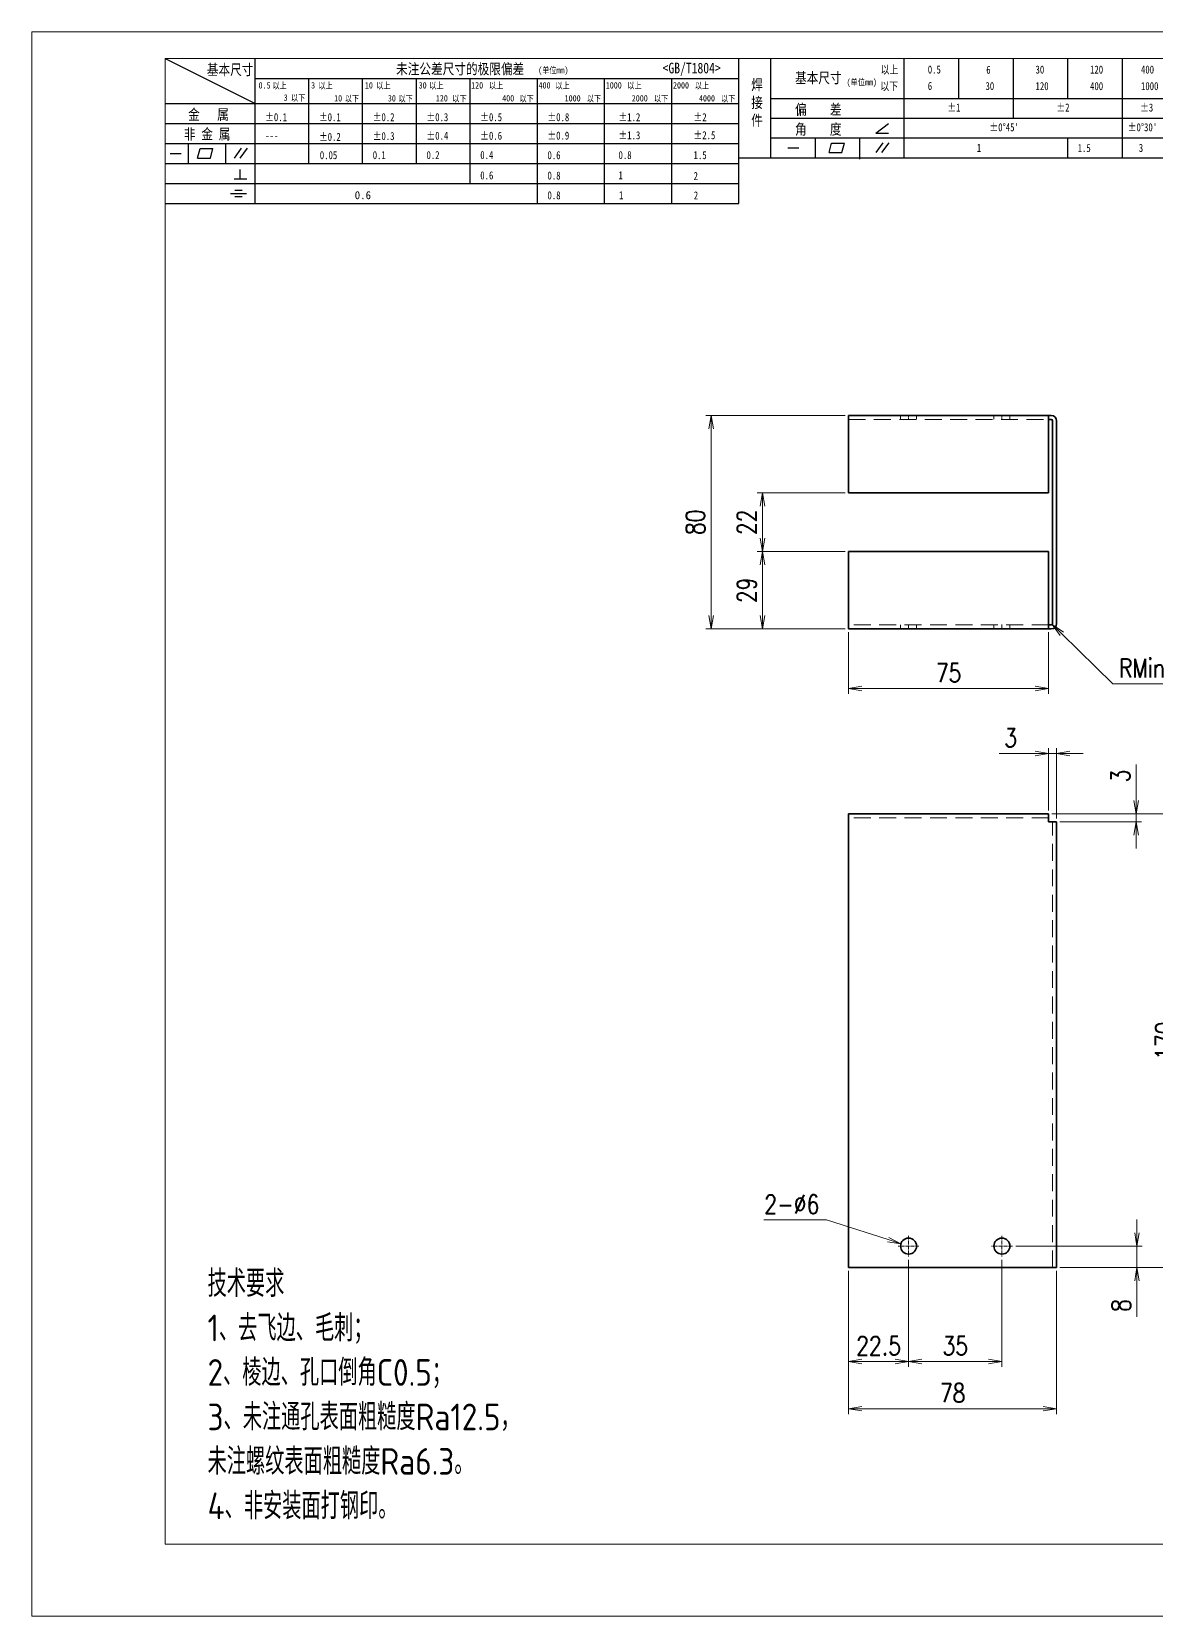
# Model space of a CAD drawing. Header units: millimetres. Extents: x 1333 to 142399, y -42879 to -5704.
# Drawn here: x 72358 to 72780, y -8828 to -8234 of the extents above; entities that cross this region are included whole.
import ezdxf

# ---------------------------------------------------------------- set-up
doc = ezdxf.new("R2010")
doc.units = ezdxf.units.MM
doc.header["$LTSCALE"] = 0.5
doc.linetypes.add('DASHDOT', pattern=[18.5, 12, -3, 0.5, -3])
doc.linetypes.add('DASHED', pattern=[19.05, 12.7, -6.35])
for name, color, linetype, lineweight in [('CENTER', 2, 'DASHDOT', 15), ('DRAWING', 7, 'Continuous', 35), ('HIDDEN', 1, 'DASHED', 18), ('图框', 7, 'Continuous', 18), ('标注线', 3, 'Continuous', 18)]:
    doc.layers.add(name, color=color, linetype=linetype, lineweight=lineweight)
doc.layers.add('图\\M+19E79\\M+195B6\\M+18E9A', color=7, linetype='Continuous')
doc.layers.add('打印', color=7, linetype='Continuous', lineweight=15, plot=False)
doc.layers.add('打印-禁用', color=7, linetype='Continuous', lineweight=15, plot=False)
doc.styles.add('DIM', font='romans.shx', dxfattribs={"width": 0.8, "bigfont": 'bigfont.shx'})
doc.styles.add('国标', font='simfang.ttf', dxfattribs={"width": 0.8})
doc.styles.add('机械长仿宋', font='gbenor.shx', dxfattribs={"height": 1, "bigfont": 'gbcbig.shx'})
doc.dimstyles.new('XR 1-2$0', dxfattribs={"dimscale": 2, "dimtxt": 3.5, "dimasz": 2.5, "dimexe": 1, "dimexo": 0.625, "dimgap": 1.2, "dimtad": 1, "dimdsep": 46, "dimtxsty": 'DIM', "dimblk": 'OPEN', "dimcen": 0, "dimclrd": 8, "dimclre": 8, "dimclrt": 2, "dimazin": 2, "dimtfac": 0.5, "dimtmove": 0, "dimatfit": 3, "dimldrblk": 'OPEN', "dimfxl": 0, "dimtolj": 2, "dimlwd": 13, "dimlwe": 13, "dimarcsym": 0})
doc.dimstyles.new('XR 1-2$3', dxfattribs={"dimscale": 2, "dimtxt": 3.5, "dimasz": 2.5, "dimexe": 1, "dimexo": 0.625, "dimgap": 1.2, "dimtad": 1, "dimtoh": 1, "dimdsep": 46, "dimtxsty": 'DIM', "dimblk": 'OPEN', "dimcen": 0, "dimclrd": 8, "dimclre": 8, "dimclrt": 2, "dimazin": 2, "dimtfac": 0.5, "dimtofl": 0, "dimtmove": 0, "dimatfit": 3, "dimldrblk": 'OPEN', "dimfxl": 0, "dimtolj": 2, "dimlwd": 18, "dimlwe": 18, "dimarcsym": 0})
doc.dimstyles.new('XR 1-2$4', dxfattribs={"dimscale": 2, "dimtxt": 3.5, "dimasz": 2.5, "dimexe": 1, "dimexo": 0.625, "dimgap": 1.2, "dimtad": 1, "dimtoh": 1, "dimdsep": 46, "dimtxsty": 'DIM', "dimblk": 'OPEN', "dimcen": 0, "dimclrd": 8, "dimclre": 8, "dimclrt": 2, "dimazin": 2, "dimtfac": 0.5, "dimtofl": 0, "dimtmove": 0, "dimatfit": 3, "dimldrblk": 'OPEN', "dimfxl": 0, "dimtolj": 2, "dimlwd": 18, "dimlwe": 18, "dimarcsym": 0})

# ---------------------------------------------------------------- blocks, each defined once
blk = doc.blocks.new('GZDEH零件A3图框V01版')
at = {"layer": '图\\M+19E79\\M+195B6\\M+18E9A', "color": 9}
for p, q in [((2882.49, -1554.46), (2899.37, -1562.92)), ((2899.37, -1581.67), (2899.37, -1554.46)), ((2990.09, -1581.67), (2990.09, -1554.46)), ((2996.09, -1573.08), (2996.09, -1554.46)), ((3021.09, -1561.98), (3021.09, -1554.46)), ((3031.31, -1561.98), (3031.31, -1554.46)), ((3041.53, -1561.98), (3041.53, -1554.46)), ((3051.75, -1561.98), (3051.75, -1554.46)), ((3061.98, -1561.98), (3061.98, -1554.46)), ((2899.37, -1558.24), (2990.09, -1558.24)), ((2909.45, -1574.17), (2909.45, -1558.24)), ((2919.53, -1574.17), (2919.53, -1558.24)), ((2929.61, -1574.17), (2929.61, -1558.24)), ((2939.69, -1577.92), (2939.69, -1558.24)), ((2952.29, -1581.67), (2952.29, -1558.24)), ((2964.89, -1581.67), (2964.89, -1558.24)), ((2977.49, -1581.67), (2977.49, -1558.24)), ((2996.09, -1561.98), (3113.09, -1561.98)), ((3021.09, -1573.08), (3021.09, -1561.98)), ((3041.53, -1565.68), (3041.53, -1561.98)), ((3061.98, -1573.08), (3061.98, -1561.98)), ((2882.49, -1562.92), (2990.09, -1562.92)), ((2882.49, -1566.67), (2990.09, -1566.67)), ((2996.09, -1565.68), (3113.09, -1565.68)), ((3015.75, -1568.51), (3018.15, -1566.66)), ((2882.49, -1570.42), (2990.09, -1570.42)), ((2886.92, -1574.12), (2886.92, -1570.42)), ((2893.91, -1574.12), (2893.91, -1570.42)), ((2996.09, -1569.38), (3113.09, -1569.38)), ((3004.42, -1573.08), (3004.42, -1569.38)), ((3006.97, -1572.12), (3007.45, -1570.33)), ((3007.45, -1570.33), (3009.86, -1570.33)), ((3009.39, -1572.12), (3009.86, -1570.33)), ((3012.75, -1573.08), (3012.75, -1569.38)), ((3015.75, -1568.51), (3018.15, -1568.51)), ((3015.81, -1572.12), (3017.15, -1570.26)), ((3016.89, -1572.12), (3018.23, -1570.26)), ((3051.75, -1573.08), (3051.75, -1569.38)), ((2883.43, -1572.27), (2885.49, -1572.27)), ((2888.59, -1573.16), (2889.07, -1571.37)), ((2888.59, -1573.16), (2891, -1573.16)), ((2889.07, -1571.37), (2891.48, -1571.37)), ((2891, -1573.16), (2891.48, -1571.37)), ((2895.52, -1573.16), (2896.85, -1571.3)), ((2896.6, -1573.16), (2897.94, -1571.3)), ((2990.09, -1573.08), (3113.09, -1573.08)), ((2999.26, -1571.23), (3001.32, -1571.23)), ((3006.97, -1572.12), (3009.39, -1572.12)), ((3012.75, -1573.33), (3012.75, -1573.08)), ((2882.49, -1574.17), (2990.09, -1574.17)), ((2895.42, -1577.05), (2897.81, -1577.05)), ((2896.58, -1577.05), (2896.58, -1575.28)), ((2882.49, -1577.92), (2990.09, -1577.92)), ((2894.79, -1579.77), (2897.77, -1579.77)), ((2895.57, -1579.17), (2896.92, -1579.17)), ((2882.49, -1581.67), (2990.09, -1581.67)), ((2895.57, -1580.37), (2896.93, -1580.37))]:
    blk.add_line(p, q, dxfattribs=at)
at = {"layer": '图框', "linetype": 'Continuous'}
for p, q in [((2882.49, -1554.46), (2882.49, -1832.96)), ((3272.49, -1554.46), (2882.49, -1554.46)), ((2882.49, -1832.96), (3272.49, -1832.96))]:
    blk.add_line(p, q, dxfattribs=at)
at = {"layer": '打印-禁用', "linetype": 'Continuous'}
for p, q in [((2857.49, -1549.46), (2857.49, -1846.46)), ((3277.49, -1549.46), (2857.49, -1549.46)), ((2857.49, -1846.46), (3277.49, -1846.46))]:
    blk.add_line(p, q, dxfattribs=at)
at = {"layer": '图\\M+19E79\\M+195B6\\M+18E9A', "color": 9, "style": '国标', "width": 0.8}
for s, height, p in [('基本尺寸', 2, (2890.33, -1557.58)), ('未注公差尺寸的极限偏差', 2, (2925.81, -1557.44)), ('<GB/T1804>', 2, (2975.78, -1557.27)), ('以上', 1.5, (3016.64, -1557.33)), ('0.5', 1.5, (3025.49, -1557.3)), ('6', 1.5, (3036.45, -1557.34)), ('30', 1.5, (3045.69, -1557.31)), ('120', 1.5, (3055.91, -1557.31)), ('400', 1.5, (3065.46, -1557.31)), ('30', 1.2, (2930.04, -1560.11)), ('基本尺寸', 2, (3000.6, -1559.1)), ('以下', 1.5, (3016.58, -1560.43)), ('6', 1.5, (3025.49, -1560.38)), ('30', 1.5, (3036.31, -1560.39)), ('120', 1.5, (3045.69, -1560.41)), ('400', 1.5, (3055.91, -1560.41)), ('1000', 1.5, (3065.46, -1560.41)), ('金   属', 2, (2886.82, -1565.98)), ('±0.1', 1.5, (2901.27, -1566.23)), ('±0.1', 1.5, (2911.35, -1566.23)), ('±0.2', 1.5, (2921.43, -1566.23)), ('±0.3', 1.5, (2931.51, -1566.23)), ('±0.5', 1.5, (2941.59, -1566.23)), ('±0.8', 1.5, (2954.19, -1566.23)), ('±1.2', 1.5, (2967.51, -1566.23)), ('±2', 1.5, (2981.58, -1566.23)), ('偏    差', 2, (3000.6, -1565.04)), ('±1', 1.5, (3029.16, -1564.42)), ('±2', 1.5, (3049.61, -1564.42)), ('±3', 1.5, (3065.3, -1564.42)), ('非 金 属', 2, (2886.02, -1569.65)), ('±0.3', 1.5, (2921.43, -1569.77)), ('±0.4', 1.5, (2931.51, -1569.71)), ('±0.6', 1.5, (2941.59, -1569.71)), ('±0.9', 1.5, (2954.19, -1569.68)), ('±1.3', 1.5, (2967.51, -1569.62)), ('±2.5', 1.5, (2981.58, -1569.61)), ('角    度', 2, (3000.6, -1568.74)), ("±0%%D45'", 1.5, (3037.06, -1568.12)), ("±0%%D30'", 1.5, (3062.98, -1568.12)), ('---', 1.5, (2901.27, -1569.65)), ('±0.2', 1.5, (2911.35, -1569.92)), ('1', 1.5, (3034.69, -1571.98)), ('1.5', 1.5, (3053.59, -1572.01)), ('3', 1.5, (3065.05, -1571.98)), ('0.1', 1.5, (2921.43, -1573.34)), ('0.2', 1.5, (2931.51, -1573.33)), ('0.4', 1.5, (2941.59, -1573.33)), ('0.6', 1.5, (2954.19, -1573.35)), ('0.8', 1.5, (2967.51, -1573.33)), ('1.5', 1.5, (2981.58, -1573.34)), ('0.6', 1.5, (2941.59, -1577.14)), ('0.8', 1.5, (2954.19, -1577.17)), ('1', 1.5, (2967.51, -1577.12)), ('2', 1.5, (2981.58, -1577.26)), ('0.8', 1.5, (2954.19, -1580.87)), ('1', 1.5, (2967.59, -1580.86)), ('2', 1.5, (2981.62, -1580.89))]:
    blk.add_text(s, height=height, dxfattribs=at).set_placement(p)
at = {"layer": '图\\M+19E79\\M+195B6\\M+18E9A', "color": 9, "lineweight": 15, "style": '国标', "width": 0.8}
for s, p in [('(单位mm)', (2952.44, -1557.27)), ('0.5', (2900.03, -1560.11)), ('以上', (2902.64, -1560.16)), ('3', (2909.88, -1560.11)), ('以上', (2911.25, -1560.16)), ('10', (2919.96, -1560.11)), ('以上', (2922.09, -1560.16)), ('以上', (2932.02, -1560.16)), ('120', (2939.88, -1560.11)), ('以上', (2943.21, -1560.16)), ('400', (2952.52, -1560.11)), ('以上', (2955.68, -1560.16)), ('1000', (2965.12, -1560.11)), ('以上', (2969.16, -1560.16)), ('2000', (2977.72, -1560.11)), ('以上', (2981.8, -1560.16)), ('(单位mm)', (3010.27, -1559.51)), ('3', (2904.73, -1562.41)), ('以下', (2906.1, -1562.46)), ('10', (2914.19, -1562.54)), ('以下', (2916.18, -1562.59)), ('30', (2924.27, -1562.54)), ('以下', (2926.26, -1562.59)), ('120', (2933.26, -1562.54)), ('以下', (2936.34, -1562.59)), ('400', (2945.7, -1562.54)), ('以下', (2948.94, -1562.59)), ('1000', (2957.41, -1562.54)), ('以下', (2961.54, -1562.59)), ('2000', (2969.99, -1562.54)), ('以下', (2974.14, -1562.59)), ('4000', (2982.59, -1562.54)), ('以下', (2986.74, -1562.59))]:
    blk.add_text(s, height=1.2, dxfattribs=at).set_placement(p)
at = {"layer": '图\\M+19E79\\M+195B6\\M+18E9A', "color": 9, "lineweight": 13, "style": '国标'}
blk.add_text('0.6', height=1.5, dxfattribs=at).set_placement((2918.05, -1580.85))
at = {"layer": '图\\M+19E79\\M+195B6\\M+18E9A', "color": 9, "style": '国标'}
for s, insert, char_height, width, attachment_point in [('焊\\P接\\P件', (2992.39, -1558.41), 2, 3.1877, 1), ('0.05', (2911.51, -1573.37), 1.5, 5.1982, 7)]:
    blk.add_mtext(s, dxfattribs=dict(at, insert=insert, char_height=char_height, width=width, attachment_point=attachment_point))
blk = doc.blocks.new('DEH A3')
at = {"layer": '图框'}
blk.add_blockref('GZDEH零件A3图框V01版', (-2857.49, 1846.46), dxfattribs=at)
blk = doc.blocks.new('_Open')
at = {"color": 0, "linetype": 'ByBlock', "lineweight": -2}
for p, q in [((-1, 0.17), (0, 0)), ((-1, -0.17), (0, 0)), ((0, 0), (-1, 0))]:
    blk.add_line(p, q, dxfattribs=at)
blk = doc.blocks.new('*D154')
at = {"layer": 'Defpoints', "color": 0, "transparency": 16777216}
for p in [(72686.97, -8693.05), (72664.47, -8697.15), (72664.47, -8732.38)]:
    blk.add_point(p, dxfattribs=at)
at = {"layer": '标注线', "color": 8, "lineweight": 13, "transparency": 16777216}
for p, q in [((72686.97, -8694.3), (72686.97, -8734.38)), ((72664.47, -8698.4), (72664.47, -8734.38)), ((72681.97, -8732.38), (72669.47, -8732.38))]:
    blk.add_line(p, q, dxfattribs=at)
at = {"layer": '标注线', "color": 8, "lineweight": 13, "transparency": 16777216, "xscale": 5, "yscale": 5, "zscale": 5, "rotation": 180}
blk.add_blockref('_Open', (72664.47, -8732.38), dxfattribs=at)
at = {"layer": '标注线', "color": 8, "lineweight": 13, "transparency": 16777216, "xscale": 5, "yscale": 5, "zscale": 5}
blk.add_blockref('_Open', (72686.97, -8732.38), dxfattribs=at)
at = {"layer": '标注线', "color": 2, "transparency": 16777216, "insert": (72675.72, -8726.48), "char_height": 7, "attachment_point": 5, "style": 'DIM'}
blk.add_mtext('\\A2;22.5', dxfattribs=at)
blk = doc.blocks.new('*D155')
at = {"layer": 'Defpoints', "color": 0, "transparency": 16777216}
for p in [(72686.97, -8693.05), (72721.97, -8693.05), (72721.97, -8732.38)]:
    blk.add_point(p, dxfattribs=at)
at = {"layer": '标注线', "color": 8, "lineweight": 13, "transparency": 16777216}
for p, q in [((72686.97, -8694.3), (72686.97, -8734.38)), ((72721.97, -8694.3), (72721.97, -8734.38)), ((72691.97, -8732.38), (72716.97, -8732.38))]:
    blk.add_line(p, q, dxfattribs=at)
at = {"layer": '标注线', "color": 8, "lineweight": 13, "transparency": 16777216, "xscale": 5, "yscale": 5, "zscale": 5, "rotation": 180}
blk.add_blockref('_Open', (72686.97, -8732.38), dxfattribs=at)
at = {"layer": '标注线', "color": 8, "lineweight": 13, "transparency": 16777216, "xscale": 5, "yscale": 5, "zscale": 5}
blk.add_blockref('_Open', (72721.97, -8732.38), dxfattribs=at)
at = {"layer": '标注线', "color": 2, "transparency": 16777216, "insert": (72704.47, -8726.48), "char_height": 7, "attachment_point": 5, "style": 'DIM'}
blk.add_mtext('\\A2;35', dxfattribs=at)
blk = doc.blocks.new('*D156')
at = {"layer": 'Defpoints', "color": 0, "transparency": 16777216}
for p in [(72664.47, -8697.15), (72742.47, -8697.15), (72742.47, -8750.1)]:
    blk.add_point(p, dxfattribs=at)
at = {"layer": '标注线', "color": 8, "lineweight": 13, "transparency": 16777216}
for p, q in [((72664.47, -8698.4), (72664.47, -8752.1)), ((72742.47, -8698.4), (72742.47, -8752.1)), ((72669.47, -8750.1), (72737.47, -8750.1))]:
    blk.add_line(p, q, dxfattribs=at)
at = {"layer": '标注线', "color": 8, "lineweight": 13, "transparency": 16777216, "xscale": 5, "yscale": 5, "zscale": 5, "rotation": 180}
blk.add_blockref('_Open', (72664.47, -8750.1), dxfattribs=at)
at = {"layer": '标注线', "color": 8, "lineweight": 13, "transparency": 16777216, "xscale": 5, "yscale": 5, "zscale": 5}
blk.add_blockref('_Open', (72742.47, -8750.1), dxfattribs=at)
at = {"layer": '标注线', "color": 2, "transparency": 16777216, "insert": (72703.47, -8744.2), "char_height": 7, "attachment_point": 5, "style": 'DIM'}
blk.add_mtext('\\A2;78', dxfattribs=at)
blk = doc.blocks.new('*D157')
at = {"layer": 'Defpoints', "color": 0, "transparency": 16777216}
for p in [(72725.87, -8689.15), (72742.47, -8697.15), (72772.59, -8697.15)]:
    blk.add_point(p, dxfattribs=at)
at = {"layer": '标注线', "color": 8, "lineweight": 13, "transparency": 16777216}
for p, q in [((72772.59, -8684.15), (72772.59, -8679.15)), ((72727.12, -8689.15), (72774.59, -8689.15)), ((72772.59, -8689.15), (72772.59, -8697.15)), ((72743.72, -8697.15), (72774.59, -8697.15)), ((72772.59, -8702.15), (72772.59, -8715.68))]:
    blk.add_line(p, q, dxfattribs=at)
at = {"layer": '标注线', "color": 8, "lineweight": 13, "transparency": 16777216, "xscale": 5, "yscale": 5, "zscale": 5}
for p, rotation in [((72772.59, -8689.15), 270), ((72772.59, -8697.15), 90)]:
    blk.add_blockref('_Open', p, dxfattribs=dict(at, rotation=rotation))
at = {"layer": '标注线', "color": 2, "transparency": 16777216, "insert": (72766.69, -8711.41), "char_height": 7, "attachment_point": 5, "rotation": 90, "style": 'DIM'}
blk.add_mtext('\\A2;8', dxfattribs=at)
blk = doc.blocks.new('*D158')
at = {"layer": 'Defpoints', "color": 0, "transparency": 16777216}
for p in [(72684.11, -8688.24), (72689.83, -8690.05)]:
    blk.add_point(p, dxfattribs=at)
at = {"layer": '标注线', "color": 8, "lineweight": 18, "transparency": 16777216}
for p, q in [((72632.66, -8679.35), (72656.13, -8679.35)), ((72656.13, -8679.35), (72679.34, -8686.72))]:
    blk.add_line(p, q, dxfattribs=at)
at = {"layer": '标注线', "color": 8, "lineweight": 18, "transparency": 16777216, "xscale": 5, "yscale": 5, "zscale": 5, "rotation": 342.3774886359946}
blk.add_blockref('_Open', (72684.11, -8688.24), dxfattribs=at)
at = {"layer": '标注线', "color": 2, "transparency": 16777216, "insert": (72643.19, -8673.45), "char_height": 7, "attachment_point": 5, "style": 'DIM'}
blk.add_mtext('\\A2;\\A2;2-∅6', dxfattribs=at)
blk = doc.blocks.new('*D159')
at = {"layer": 'Defpoints', "color": 0, "transparency": 16777216}
for p in [(72739.47, -8527.15), (72788.9, -8527.15), (72742.47, -8697.15)]:
    blk.add_point(p, dxfattribs=at)
at = {"layer": '标注线', "color": 8, "lineweight": 13, "transparency": 16777216}
for p, q in [((72740.72, -8527.15), (72790.9, -8527.15)), ((72788.9, -8692.15), (72788.9, -8532.15)), ((72743.72, -8697.15), (72790.9, -8697.15))]:
    blk.add_line(p, q, dxfattribs=at)
at = {"layer": '标注线', "color": 8, "lineweight": 13, "transparency": 16777216, "xscale": 5, "yscale": 5, "zscale": 5}
for p, rotation in [((72788.9, -8527.15), 90), ((72788.9, -8697.15), 270)]:
    blk.add_blockref('_Open', p, dxfattribs=dict(at, rotation=rotation))
at = {"layer": '标注线', "color": 2, "transparency": 16777216, "insert": (72783, -8612.15), "char_height": 7, "attachment_point": 5, "rotation": 90, "style": 'DIM'}
blk.add_mtext('\\A2;170', dxfattribs=at)
blk = doc.blocks.new('*D160')
at = {"layer": 'Defpoints', "color": 0, "transparency": 16777216}
for p in [(72739.47, -8527.15), (72772.31, -8527.15), (72742.47, -8530.15)]:
    blk.add_point(p, dxfattribs=at)
at = {"layer": '标注线', "color": 8, "lineweight": 13, "transparency": 16777216}
for p, q in [((72772.31, -8522.15), (72772.31, -8508.61)), ((72740.72, -8527.15), (72774.31, -8527.15)), ((72772.31, -8530.15), (72772.31, -8527.15)), ((72743.72, -8530.15), (72774.31, -8530.15)), ((72772.31, -8535.15), (72772.31, -8540.15))]:
    blk.add_line(p, q, dxfattribs=at)
at = {"layer": '标注线', "color": 8, "lineweight": 13, "transparency": 16777216, "xscale": 5, "yscale": 5, "zscale": 5}
for p, rotation in [((72772.31, -8527.15), 270), ((72772.31, -8530.15), 90)]:
    blk.add_blockref('_Open', p, dxfattribs=dict(at, rotation=rotation))
at = {"layer": '标注线', "color": 2, "transparency": 16777216, "insert": (72766.41, -8512.88), "char_height": 7, "attachment_point": 5, "rotation": 90, "style": 'DIM'}
blk.add_mtext('\\A2;3', dxfattribs=at)
blk = doc.blocks.new('*D161')
at = {"layer": 'Defpoints', "color": 0, "transparency": 16777216}
for p in [(72739.47, -8504.48), (72739.47, -8527.15), (72742.47, -8530.15)]:
    blk.add_point(p, dxfattribs=at)
at = {"layer": '标注线', "color": 8, "lineweight": 13, "transparency": 16777216}
for p, q in [((72734.47, -8504.48), (72720.93, -8504.48)), ((72739.47, -8525.9), (72739.47, -8502.48)), ((72742.47, -8504.48), (72739.47, -8504.48)), ((72742.47, -8528.9), (72742.47, -8502.48)), ((72747.47, -8504.48), (72752.47, -8504.48))]:
    blk.add_line(p, q, dxfattribs=at)
at = {"layer": '标注线', "color": 8, "lineweight": 13, "transparency": 16777216, "xscale": 5, "yscale": 5, "zscale": 5}
blk.add_blockref('_Open', (72739.47, -8504.48), dxfattribs=at)
at = {"layer": '标注线', "color": 8, "lineweight": 13, "transparency": 16777216, "xscale": 5, "yscale": 5, "zscale": 5, "rotation": 180}
blk.add_blockref('_Open', (72742.47, -8504.48), dxfattribs=at)
at = {"layer": '标注线', "color": 2, "transparency": 16777216, "insert": (72725.2, -8498.58), "char_height": 7, "attachment_point": 5, "style": 'DIM'}
blk.add_mtext('\\A2;3', dxfattribs=at)
blk = doc.blocks.new('*D162')
at = {"layer": 'Defpoints', "color": 0, "transparency": 16777216}
for p in [(72632.16, -8428.81), (72664.47, -8428.81), (72664.47, -8457.81)]:
    blk.add_point(p, dxfattribs=at)
at = {"layer": '标注线', "color": 8, "lineweight": 13, "transparency": 16777216}
for p, q in [((72663.22, -8428.81), (72630.16, -8428.81)), ((72632.16, -8452.81), (72632.16, -8433.81)), ((72663.22, -8457.81), (72630.16, -8457.81))]:
    blk.add_line(p, q, dxfattribs=at)
at = {"layer": '标注线', "color": 8, "lineweight": 13, "transparency": 16777216, "xscale": 5, "yscale": 5, "zscale": 5}
for p, rotation in [((72632.16, -8428.81), 90), ((72632.16, -8457.81), 270)]:
    blk.add_blockref('_Open', p, dxfattribs=dict(at, rotation=rotation))
at = {"layer": '标注线', "color": 2, "transparency": 16777216, "insert": (72626.26, -8443.31), "char_height": 7, "attachment_point": 5, "rotation": 90, "style": 'DIM'}
blk.add_mtext('\\A2;29', dxfattribs=at)
blk = doc.blocks.new('*D163')
at = {"layer": 'Defpoints', "color": 0, "transparency": 16777216}
for p in [(72632.16, -8406.81), (72664.47, -8406.81), (72664.47, -8428.81)]:
    blk.add_point(p, dxfattribs=at)
at = {"layer": '标注线', "color": 8, "lineweight": 13, "transparency": 16777216}
for p, q in [((72663.22, -8406.81), (72630.16, -8406.81)), ((72632.16, -8423.81), (72632.16, -8411.81)), ((72663.22, -8428.81), (72630.16, -8428.81))]:
    blk.add_line(p, q, dxfattribs=at)
at = {"layer": '标注线', "color": 8, "lineweight": 13, "transparency": 16777216, "xscale": 5, "yscale": 5, "zscale": 5}
for p, rotation in [((72632.16, -8406.81), 90), ((72632.16, -8428.81), 270)]:
    blk.add_blockref('_Open', p, dxfattribs=dict(at, rotation=rotation))
at = {"layer": '标注线', "color": 2, "transparency": 16777216, "insert": (72626.26, -8417.81), "char_height": 7, "attachment_point": 5, "rotation": 90, "style": 'DIM'}
blk.add_mtext('\\A2;22', dxfattribs=at)
blk = doc.blocks.new('*D164')
at = {"layer": 'Defpoints', "color": 0, "transparency": 16777216}
for p in [(72612.93, -8377.81), (72664.47, -8377.81), (72664.47, -8457.81)]:
    blk.add_point(p, dxfattribs=at)
at = {"layer": '标注线', "color": 8, "lineweight": 13, "transparency": 16777216}
for p, q in [((72663.22, -8377.81), (72610.93, -8377.81)), ((72612.93, -8452.81), (72612.93, -8382.81)), ((72663.22, -8457.81), (72610.93, -8457.81))]:
    blk.add_line(p, q, dxfattribs=at)
at = {"layer": '标注线', "color": 8, "lineweight": 13, "transparency": 16777216, "xscale": 5, "yscale": 5, "zscale": 5}
for p, rotation in [((72612.93, -8377.81), 90), ((72612.93, -8457.81), 270)]:
    blk.add_blockref('_Open', p, dxfattribs=dict(at, rotation=rotation))
at = {"layer": '标注线', "color": 2, "transparency": 16777216, "insert": (72607.03, -8417.81), "char_height": 7, "attachment_point": 5, "rotation": 90, "style": 'DIM'}
blk.add_mtext('\\A2;80', dxfattribs=at)
blk = doc.blocks.new('*D165')
at = {"layer": 'Defpoints', "color": 0, "transparency": 16777216}
for p in [(72664.47, -8457.81), (72739.47, -8457.81), (72664.47, -8480.16)]:
    blk.add_point(p, dxfattribs=at)
at = {"layer": '标注线', "color": 8, "lineweight": 13, "transparency": 16777216}
for p, q in [((72664.47, -8459.06), (72664.47, -8482.16)), ((72739.47, -8459.06), (72739.47, -8482.16)), ((72734.47, -8480.16), (72669.47, -8480.16))]:
    blk.add_line(p, q, dxfattribs=at)
at = {"layer": '标注线', "color": 8, "lineweight": 13, "transparency": 16777216, "xscale": 5, "yscale": 5, "zscale": 5, "rotation": 180}
blk.add_blockref('_Open', (72664.47, -8480.16), dxfattribs=at)
at = {"layer": '标注线', "color": 8, "lineweight": 13, "transparency": 16777216, "xscale": 5, "yscale": 5, "zscale": 5}
blk.add_blockref('_Open', (72739.47, -8480.16), dxfattribs=at)
at = {"layer": '标注线', "color": 2, "transparency": 16777216, "insert": (72701.97, -8474.26), "char_height": 7, "attachment_point": 5, "style": 'DIM'}
blk.add_mtext('\\A2;75', dxfattribs=at)
blk = doc.blocks.new('*D166')
at = {"layer": 'Defpoints', "color": 0, "transparency": 16777216}
for p in [(72740.47, -8455.81), (72740.83, -8456.16)]:
    blk.add_point(p, dxfattribs=at)
at = {"layer": '标注线', "color": 8, "lineweight": 18, "transparency": 16777216}
for p, q in [((72763.51, -8478.37), (72744.4, -8459.66)), ((72782.97, -8478.37), (72763.51, -8478.37))]:
    blk.add_line(p, q, dxfattribs=at)
at = {"layer": '标注线', "color": 8, "lineweight": 18, "transparency": 16777216, "xscale": 5, "yscale": 5, "zscale": 5, "rotation": 135.6049914594659}
blk.add_blockref('_Open', (72740.83, -8456.16), dxfattribs=at)
at = {"layer": '标注线', "color": 2, "transparency": 16777216, "insert": (72774.44, -8472.47), "char_height": 7, "attachment_point": 5, "style": 'DIM'}
blk.add_mtext('\\A2;\\A2;RMin', dxfattribs=at)

msp = doc.modelspace()

# ---------------------------------------------------------------- linework, layer by layer
at = {"layer": 'CENTER', "ltscale": 0.045015}
for p, q in [((72686.968, -8377.665), (72686.968, -8379.465)), ((72721.968, -8377.665), (72721.968, -8379.465)), ((72686.968, -8456.165), (72686.968, -8457.965)), ((72721.968, -8456.165), (72721.968, -8457.965))]:
    msp.add_line(p, q, dxfattribs=at)
at = {"layer": 'CENTER', "ltscale": 0.195}
for p, q in [((72690.868, -8689.147), (72683.068, -8689.147)), ((72686.968, -8685.247), (72686.968, -8693.047)), ((72725.868, -8689.147), (72718.068, -8689.147)), ((72721.968, -8685.247), (72721.968, -8693.047))]:
    msp.add_line(p, q, dxfattribs=at)
at = {"layer": 'DRAWING'}
for p, q in [((72664.468, -8377.815), (72739.468, -8377.815)), ((72664.468, -8379.815), (72664.468, -8406.815)), ((72739.468, -8379.815), (72739.468, -8406.815)), ((72740.968, -8455.815), (72740.968, -8379.815)), ((72742.468, -8455.815), (72742.468, -8379.815)), ((72739.468, -8406.815), (72664.468, -8406.815)), ((72664.468, -8428.815), (72664.468, -8455.815)), ((72739.468, -8428.815), (72664.468, -8428.815)), ((72739.468, -8428.815), (72739.468, -8455.815)), ((72739.468, -8457.815), (72664.468, -8457.815)), ((72739.468, -8527.147), (72664.468, -8527.147)), ((72664.468, -8697.147), (72664.468, -8529.147)), ((72742.468, -8697.147), (72742.468, -8530.147)), ((72740.468, -8697.147), (72664.468, -8697.147))]:
    msp.add_line(p, q, dxfattribs=at)
at = {"layer": 'DRAWING', "ltscale": 0.05}
for p, q in [((72664.468, -8379.815), (72664.468, -8377.815)), ((72739.468, -8379.815), (72739.468, -8377.815)), ((72664.468, -8455.815), (72664.468, -8457.815)), ((72739.468, -8457.815), (72739.468, -8455.815)), ((72664.468, -8527.147), (72664.468, -8529.147)), ((72739.468, -8529.147), (72739.468, -8527.147)), ((72742.468, -8530.147), (72740.468, -8530.147)), ((72742.468, -8697.147), (72740.468, -8697.147))]:
    msp.add_line(p, q, dxfattribs=at)
at = {"layer": 'DRAWING', "ltscale": 0.025}
for p, q in [((72739.468, -8377.815), (72740.468, -8377.815)), ((72739.468, -8379.315), (72740.468, -8379.315)), ((72740.468, -8456.315), (72739.468, -8456.315)), ((72740.468, -8457.815), (72739.468, -8457.815)), ((72739.468, -8529.147), (72739.468, -8530.147)), ((72740.468, -8530.147), (72739.468, -8530.147))]:
    msp.add_line(p, q, dxfattribs=at)
at = {"layer": 'DRAWING'}
for centre in [(72686.968, -8689.147), (72721.968, -8689.147)]:
    msp.add_circle(centre, 3, dxfattribs=at)
for centre, radius, start, end in [((72740.468, -8379.815), 2, 0, 90), ((72740.468, -8379.815), 0.5, 0, 90), ((72740.468, -8455.815), 2, 270, 0), ((72740.468, -8455.815), 0.5, 270, 0)]:
    msp.add_arc(centre, radius, start, end, dxfattribs=at)
at = {"layer": 'HIDDEN'}
for p, q in [((72664.468, -8379.315), (72739.468, -8379.315)), ((72739.468, -8456.315), (72664.468, -8456.315)), ((72739.468, -8528.647), (72664.468, -8528.647)), ((72740.968, -8697.147), (72740.968, -8530.147))]:
    msp.add_line(p, q, dxfattribs=at)
at = {"layer": 'HIDDEN', "ltscale": 0.0375}
for p, q in [((72683.968, -8377.815), (72683.968, -8379.315)), ((72689.968, -8377.815), (72689.968, -8379.315)), ((72718.968, -8377.815), (72718.968, -8379.315)), ((72724.968, -8377.815), (72724.968, -8379.315)), ((72683.968, -8456.315), (72683.968, -8457.815)), ((72689.968, -8456.315), (72689.968, -8457.815)), ((72718.968, -8456.315), (72718.968, -8457.815)), ((72724.968, -8456.315), (72724.968, -8457.815))]:
    msp.add_line(p, q, dxfattribs=at)
at = {"layer": '打印'}
msp.add_lwpolyline([(72358.17, -8233.918), (73198.17, -8233.918), (73198.17, -8827.918), (72358.17, -8827.918)], close=True, dxfattribs=at)

# ---------------------------------------------------------------- block references
at = {"layer": '图框', "xscale": 2, "yscale": 2, "zscale": 2}
msp.add_blockref('DEH A3', (72358.17, -8827.918), dxfattribs=at)

# ---------------------------------------------------------------- texts
at = {"layer": '标注线', "color": 2, "insert": (72424.118, -8791.581), "char_height": 10, "width": 114.82461, "attachment_point": 7, "style": '机械长仿宋'}
msp.add_mtext('\\A2;技术要求\\P1、去飞边、毛刺；\\P2、棱边、孔口倒角C0.5；\\P3、未注通孔表面粗糙度Ra12.5，\\P未注螺纹表面粗糙度Ra6.3。\\P4、非安装面打钢印。', dxfattribs=at)

# ---------------------------------------------------------------- dimensions: what is measured, and where the dimension line sits
at = {"layer": '标注线'}
for base, p1, p2, picture, middle in [((72612.927, -8377.815), (72664.468, -8457.815), (72664.468, -8377.815), '*D164', (72607.027, -8417.815)), ((72632.156, -8406.815), (72664.468, -8428.815), (72664.468, -8406.815), '*D163', (72626.256, -8417.815)), ((72632.156, -8428.815), (72664.468, -8457.815), (72664.468, -8428.815), '*D162', (72626.256, -8443.315)), ((72772.311, -8527.147), (72742.468, -8530.147), (72739.468, -8527.147), '*D160', (72766.411, -8512.88)), ((72788.901, -8527.147), (72742.468, -8697.147), (72739.468, -8527.147), '*D159', (72783.001, -8612.147)), ((72772.59, -8697.147), (72725.868, -8689.147), (72742.468, -8697.147), '*D157', (72766.69, -8711.413))]:
    dim = msp.add_linear_dim(base=base, p1=p1, p2=p2, angle=90, dimstyle='XR 1-2$0', dxfattribs=at)
    dim.commit()
    dim.dimension.update_dxf_attribs({"geometry": picture, "text_midpoint": middle})
for base, p1, p2, picture, middle in [((72664.468, -8480.162), (72739.468, -8457.815), (72664.468, -8457.815), '*D165', (72701.968, -8474.262)), ((72739.468, -8504.481), (72742.468, -8530.147), (72739.468, -8527.147), '*D161', (72725.202, -8498.581)), ((72664.468, -8732.384), (72686.968, -8693.047), (72664.468, -8697.147), '*D154', (72675.718, -8726.484)), ((72721.968, -8732.384), (72686.968, -8693.047), (72721.968, -8693.047), '*D155', (72704.468, -8726.484)), ((72742.468, -8750.101), (72664.468, -8697.147), (72742.468, -8697.147), '*D156', (72703.468, -8744.201))]:
    dim = msp.add_linear_dim(base=base, p1=p1, p2=p2, dimstyle='XR 1-2$0', dxfattribs=at)
    dim.commit()
    dim.dimension.update_dxf_attribs({"geometry": picture, "text_midpoint": middle})
dim = msp.add_radius_dim(center=(72740.468, -8455.815), mpoint=(72740.825, -8456.164), text='\\A2;RMin', dimstyle='XR 1-2$4', override={"dimtxsty": 'DIM'}, dxfattribs=at)
dim.commit()
dim.dimension.update_dxf_attribs({"geometry": '*D166', "text_midpoint": (72774.44, -8478.372), "dimtype": 164})
dim = msp.add_diameter_dim_2p(p1=(72689.827, -8690.055), p2=(72684.109, -8688.238), text='\\A2;2-<>', dimstyle='XR 1-2$3', override={"dimtxsty": 'DIM'}, dxfattribs=at)
dim.commit()
dim.dimension.update_dxf_attribs({"geometry": '*D158', "text_midpoint": (72643.193, -8679.35), "dimtype": 163})

doc.saveas('drawing.dxf')
